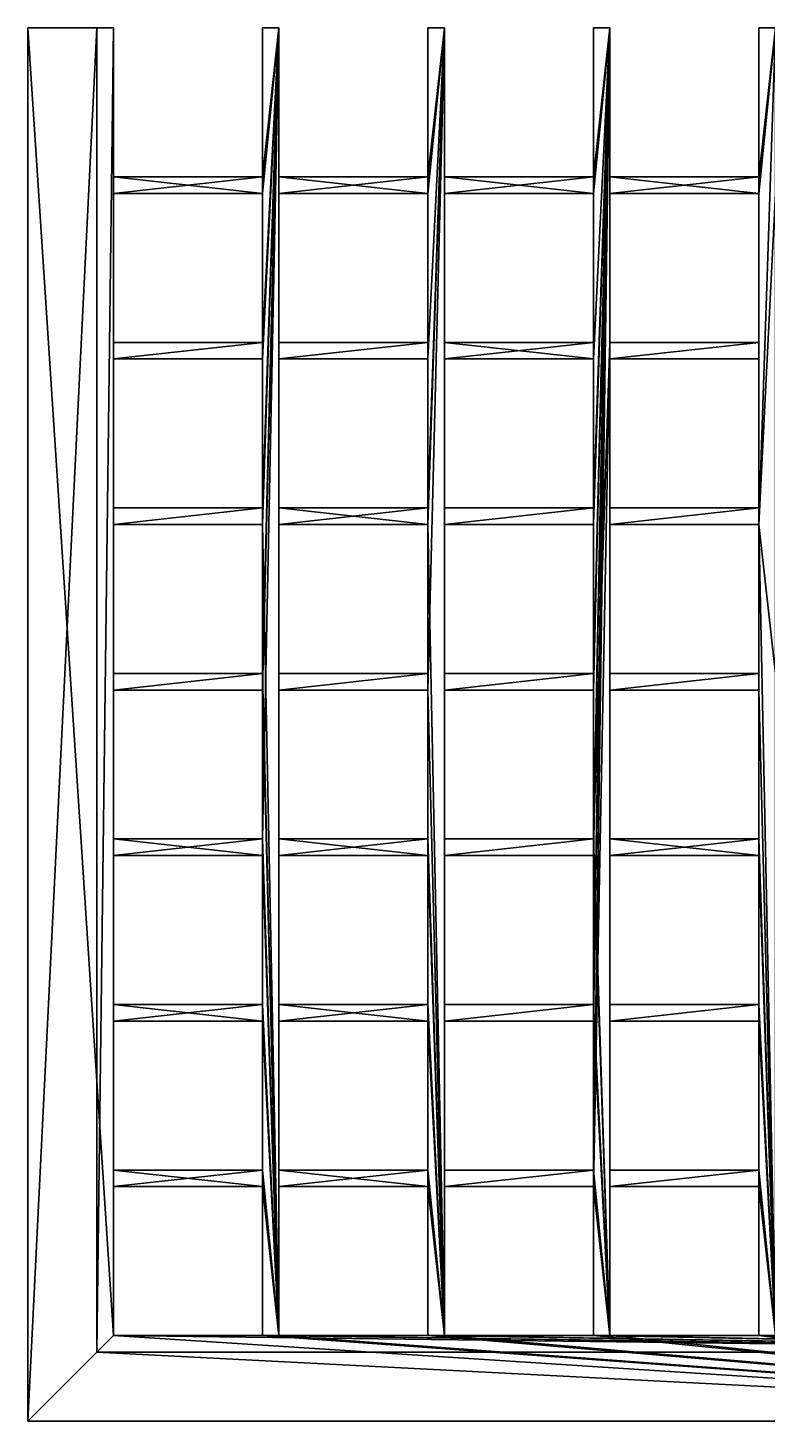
# Model space of a CAD drawing. Header units: metres. Extents: x -102 to 1, y -102 to -1.
# Drawn here: x -101.6 to -48, y -101.6 to -0.6 of the extents above; entities that cross this region are included whole.
import ezdxf

# ---------------------------------------------------------------- set-up
doc = ezdxf.new("R2010")
doc.units = ezdxf.units.M

msp = doc.modelspace()

# ---------------------------------------------------------------- linework, layer by layer
at = {"layer": 'STL2DXF'}
for points in [[(-95.4, -95.4, 10), (-95.4, -0.6, 10), (-101.6, -0.6, 10)], [(-101.6, -101.6, 10), (-95.4, -95.4, 10), (-101.6, -0.6, 10)], [(-96.6, -0.6, -5), (-101.6, -101.6, -5), (-101.6, -0.6, -5)], [(-101.6, -101.6, -5), (-96.6, -0.6, -5), (-96.6, -96.6, -5)], [(-96.6, -0.6, 5), (-101.6, -0.6, -5), (-96.6, -0.6, -5)], [(-101.6, -0.6, -5), (-96.6, -0.6, 5), (-101.6, -0.6, 10)], [(-101.6, -0.6, 10), (-96.6, -0.6, 5), (-95.4, -0.6, 10)], [(-101.6, -0.6, 10), (-101.6, -101.6, -5), (-101.6, -101.6, 10)], [(-101.6, -101.6, -5), (-101.6, -0.6, 10), (-101.6, -0.6, -5)], [(-96.6, -0.6, -5), (-96.6, -96.6, 5), (-96.6, -96.6, -5)], [(-96.6, -96.6, 5), (-96.6, -0.6, -5), (-96.6, -0.6, 5)], [(-95.4, -0.6, 5), (-96.6, -96.6, 5), (-96.6, -0.6, 5)], [(-96.6, -96.6, 5), (-95.4, -0.6, 5), (-95.4, -95.4, 5)], [(-95.4, -0.6, 10), (-96.6, -0.6, 5), (-95.4, -0.6, 5)], [(-95.4, -23.4, 10), (-95.4, -11.4, 10), (-95.4, -0.6, 10)], [(-95.4, -0.6, 10), (-95.4, -95.4, 10), (-95.4, -84.6, 10)], [(-95.4, -0.6, 10), (-95.4, -84.6, 10), (-95.4, -23.4, 10)], [(-95.4, -0.6, 5), (-95.4, -23.4, 5), (-95.4, -95.4, 5)], [(-95.4, -23.4, 5), (-95.4, -0.6, 5), (-95.4, -11.4, 5)], [(-95.4, -0.6, 5), (-95.4, -11.4, 10), (-95.4, -11.4, 5)], [(-95.4, -11.4, 10), (-95.4, -0.6, 5), (-95.4, -0.6, 10)], [(-84.6, -11.4, 10), (-84.6, -23.4, 10), (-84.6, -0.6, 10)], [(-84.6, -0.6, 10), (-84.6, -23.4, 10), (-83.4, -0.6, 10)], [(-83.4, -0.6, 10), (-84.6, -23.4, 10), (-84.6, -36.6, 10)], [(-83.4, -0.6, 10), (-84.6, -36.6, 10), (-83.4, -95.4, 10)], [(-83.4, -0.6, 5), (-84.6, -11.4, 5), (-84.6, -0.6, 5)], [(-84.6, -11.4, 5), (-83.4, -0.6, 5), (-84.6, -12.6, 5)], [(-84.6, -12.6, 5), (-83.4, -0.6, 5), (-84.6, -23.4, 5)], [(-84.6, -23.4, 5), (-83.4, -0.6, 5), (-84.6, -24.6, 5)], [(-84.6, -24.6, 5), (-83.4, -0.6, 5), (-84.6, -35.4, 5)], [(-84.6, -35.4, 5), (-83.4, -0.6, 5), (-84.6, -36.6, 5)], [(-84.6, -36.6, 5), (-83.4, -0.6, 5), (-84.6, -47.4, 5)], [(-84.6, -47.4, 5), (-83.4, -0.6, 5), (-84.6, -48.6, 5)], [(-84.6, -48.6, 5), (-83.4, -0.6, 5), (-84.6, -59.4, 5)], [(-84.6, -59.4, 5), (-83.4, -0.6, 5), (-83.4, -95.4, 5)], [(-83.4, -0.6, 10), (-84.6, -0.6, 5), (-83.4, -0.6, 5)], [(-84.6, -0.6, 5), (-83.4, -0.6, 10), (-84.6, -0.6, 10)], [(-84.6, -0.6, 10), (-84.6, -11.4, 5), (-84.6, -11.4, 10)], [(-84.6, -11.4, 5), (-84.6, -0.6, 10), (-84.6, -0.6, 5)], [(-83.4, -0.6, 10), (-83.4, -95.4, 10), (-83.4, -12.6, 10)], [(-83.4, -0.6, 10), (-83.4, -12.6, 10), (-83.4, -11.4, 10)], [(-83.4, -95.4, 5), (-83.4, -0.6, 5), (-83.4, -12.6, 5)], [(-83.4, -12.6, 5), (-83.4, -0.6, 5), (-83.4, -11.4, 5)], [(-83.4, -0.6, 5), (-83.4, -11.4, 10), (-83.4, -11.4, 5)], [(-83.4, -11.4, 10), (-83.4, -0.6, 5), (-83.4, -0.6, 10)], [(-72.6, -11.4, 10), (-72.6, -35.4, 10), (-72.6, -0.6, 10)], [(-72.6, -0.6, 10), (-72.6, -35.4, 10), (-71.4, -0.6, 10)], [(-71.4, -0.6, 10), (-72.6, -35.4, 10), (-72.6, -36.6, 10)], [(-71.4, -0.6, 10), (-72.6, -36.6, 10), (-71.4, -95.4, 10)], [(-71.4, -0.6, 5), (-72.6, -11.4, 5), (-72.6, -0.6, 5)], [(-72.6, -11.4, 5), (-71.4, -0.6, 5), (-72.6, -12.6, 5)], [(-72.6, -12.6, 5), (-71.4, -0.6, 5), (-72.6, -24.6, 5)], [(-72.6, -24.6, 5), (-71.4, -0.6, 5), (-72.6, -35.4, 5)], [(-72.6, -35.4, 5), (-71.4, -0.6, 5), (-72.6, -36.6, 5)], [(-72.6, -36.6, 5), (-71.4, -0.6, 5), (-72.6, -48.6, 5)], [(-72.6, -48.6, 5), (-71.4, -0.6, 5), (-71.4, -95.4, 5)], [(-71.4, -0.6, 10), (-72.6, -0.6, 5), (-71.4, -0.6, 5)], [(-72.6, -0.6, 5), (-71.4, -0.6, 10), (-72.6, -0.6, 10)], [(-72.6, -0.6, 10), (-72.6, -11.4, 5), (-72.6, -11.4, 10)], [(-72.6, -11.4, 5), (-72.6, -0.6, 10), (-72.6, -0.6, 5)], [(-71.4, -0.6, 10), (-71.4, -95.4, 10), (-71.4, -24.6, 10)], [(-71.4, -0.6, 10), (-71.4, -24.6, 10), (-71.4, -23.4, 10)], [(-71.4, -0.6, 10), (-71.4, -23.4, 10), (-71.4, -12.6, 10)], [(-71.4, -0.6, 10), (-71.4, -12.6, 10), (-71.4, -11.4, 10)], [(-71.4, -95.4, 5), (-71.4, -0.6, 5), (-71.4, -24.6, 5)], [(-71.4, -24.6, 5), (-71.4, -0.6, 5), (-71.4, -11.4, 5)], [(-71.4, -0.6, 5), (-71.4, -11.4, 10), (-71.4, -11.4, 5)], [(-71.4, -11.4, 10), (-71.4, -0.6, 5), (-71.4, -0.6, 10)], [(-60.6, -11.4, 10), (-60.6, -59.4, 10), (-60.6, -0.6, 10)], [(-60.6, -0.6, 10), (-60.6, -59.4, 10), (-59.4, -0.6, 10)], [(-59.4, -0.6, 10), (-60.6, -59.4, 10), (-59.4, -23.4, 10)], [(-59.4, -0.6, 5), (-60.6, -11.4, 5), (-60.6, -0.6, 5)], [(-60.6, -11.4, 5), (-59.4, -0.6, 5), (-60.6, -12.6, 5)], [(-60.6, -12.6, 5), (-59.4, -0.6, 5), (-60.6, -24.6, 5)], [(-60.6, -24.6, 5), (-59.4, -0.6, 5), (-60.6, -35.4, 5)], [(-60.6, -35.4, 5), (-59.4, -0.6, 5), (-60.6, -36.6, 5)], [(-60.6, -36.6, 5), (-59.4, -0.6, 5), (-60.6, -47.4, 5)], [(-60.6, -47.4, 5), (-59.4, -0.6, 5), (-60.6, -48.6, 5)], [(-60.6, -48.6, 5), (-59.4, -0.6, 5), (-60.6, -59.4, 5)], [(-60.6, -59.4, 5), (-59.4, -0.6, 5), (-60.6, -60.6, 5)], [(-60.6, -60.6, 5), (-59.4, -0.6, 5), (-60.6, -71.4, 5)], [(-60.6, -71.4, 5), (-59.4, -0.6, 5), (-60.6, -72.6, 5)], [(-60.6, -72.6, 5), (-59.4, -0.6, 5), (-60.6, -83.4, 5)], [(-60.6, -83.4, 5), (-59.4, -0.6, 5), (-60.6, -84.6, 5)], [(-60.6, -84.6, 5), (-59.4, -0.6, 5), (-59.4, -23.4, 5)], [(-59.4, -0.6, 10), (-60.6, -0.6, 5), (-59.4, -0.6, 5)], [(-60.6, -0.6, 5), (-59.4, -0.6, 10), (-60.6, -0.6, 10)], [(-60.6, -0.6, 10), (-60.6, -11.4, 5), (-60.6, -11.4, 10)], [(-60.6, -11.4, 5), (-60.6, -0.6, 10), (-60.6, -0.6, 5)], [(-59.4, -0.6, 10), (-59.4, -23.4, 10), (-59.4, -12.6, 10)], [(-59.4, -0.6, 10), (-59.4, -12.6, 10), (-59.4, -11.4, 10)], [(-59.4, -23.4, 5), (-59.4, -0.6, 5), (-59.4, -12.6, 5)], [(-59.4, -12.6, 5), (-59.4, -0.6, 5), (-59.4, -11.4, 5)], [(-59.4, -0.6, 5), (-59.4, -11.4, 10), (-59.4, -11.4, 5)], [(-59.4, -11.4, 10), (-59.4, -0.6, 5), (-59.4, -0.6, 10)], [(-48.6, -11.4, 10), (-48.6, -12.6, 10), (-48.6, -0.6, 10)], [(-48.6, -0.6, 10), (-48.6, -12.6, 10), (-47.4, -0.6, 10)], [(-47.4, -0.6, 10), (-48.6, -12.6, 10), (-48.6, -36.6, 10)], [(-47.4, -0.6, 10), (-48.6, -36.6, 10), (-47.4, -12.6, 10)], [(-47.4, -0.6, 5), (-48.6, -11.4, 5), (-48.6, -0.6, 5)], [(-48.6, -11.4, 5), (-47.4, -0.6, 5), (-48.6, -12.6, 5)], [(-48.6, -12.6, 5), (-47.4, -0.6, 5), (-48.6, -36.6, 5)], [(-48.6, -36.6, 5), (-47.4, -0.6, 5), (-47.4, -12.6, 5)], [(-47.4, -0.6, 10), (-48.6, -0.6, 5), (-47.4, -0.6, 5)], [(-48.6, -0.6, 5), (-47.4, -0.6, 10), (-48.6, -0.6, 10)], [(-48.6, -0.6, 10), (-48.6, -11.4, 5), (-48.6, -11.4, 10)], [(-48.6, -11.4, 5), (-48.6, -0.6, 10), (-48.6, -0.6, 5)], [(-95.4, -11.4, 10), (-95.4, -23.4, 10), (-95.4, -12.6, 10)], [(-95.4, -11.4, 10), (-95.4, -12.6, 10), (-84.6, -12.6, 10)], [(-95.4, -11.4, 10), (-84.6, -12.6, 10), (-84.6, -11.4, 10)], [(-95.4, -23.4, 5), (-95.4, -11.4, 5), (-95.4, -12.6, 5)], [(-95.4, -12.6, 5), (-95.4, -11.4, 5), (-84.6, -11.4, 5)], [(-95.4, -12.6, 5), (-84.6, -11.4, 5), (-84.6, -12.6, 5)], [(-95.4, -11.4, 10), (-84.6, -11.4, 5), (-95.4, -11.4, 5)], [(-84.6, -11.4, 5), (-95.4, -11.4, 10), (-84.6, -11.4, 10)], [(-84.6, -11.4, 10), (-84.6, -12.6, 10), (-84.6, -23.4, 10)], [(-72.6, -12.6, 10), (-83.4, -11.4, 10), (-83.4, -12.6, 10)], [(-83.4, -11.4, 10), (-72.6, -12.6, 10), (-72.6, -11.4, 10)], [(-72.6, -11.4, 5), (-83.4, -12.6, 5), (-83.4, -11.4, 5)], [(-83.4, -12.6, 5), (-72.6, -11.4, 5), (-72.6, -12.6, 5)], [(-83.4, -11.4, 10), (-72.6, -11.4, 5), (-83.4, -11.4, 5)], [(-72.6, -11.4, 5), (-83.4, -11.4, 10), (-72.6, -11.4, 10)], [(-72.6, -12.6, 10), (-72.6, -35.4, 10), (-72.6, -11.4, 10)], [(-60.6, -12.6, 10), (-71.4, -11.4, 10), (-71.4, -12.6, 10)], [(-71.4, -11.4, 10), (-60.6, -12.6, 10), (-60.6, -11.4, 10)], [(-71.4, -24.6, 5), (-71.4, -11.4, 5), (-71.4, -12.6, 5)], [(-60.6, -11.4, 5), (-71.4, -12.6, 5), (-71.4, -11.4, 5)], [(-71.4, -12.6, 5), (-60.6, -11.4, 5), (-60.6, -12.6, 5)], [(-71.4, -11.4, 10), (-60.6, -11.4, 5), (-71.4, -11.4, 5)], [(-60.6, -11.4, 5), (-71.4, -11.4, 10), (-60.6, -11.4, 10)], [(-60.6, -12.6, 10), (-60.6, -59.4, 10), (-60.6, -11.4, 10)], [(-48.6, -12.6, 10), (-59.4, -11.4, 10), (-59.4, -12.6, 10)], [(-59.4, -11.4, 10), (-48.6, -12.6, 10), (-48.6, -11.4, 10)], [(-59.4, -12.6, 5), (-59.4, -11.4, 5), (-48.6, -11.4, 5)], [(-59.4, -12.6, 5), (-48.6, -11.4, 5), (-48.6, -12.6, 5)], [(-59.4, -11.4, 10), (-48.6, -11.4, 5), (-59.4, -11.4, 5)], [(-48.6, -11.4, 5), (-59.4, -11.4, 10), (-48.6, -11.4, 10)], [(-84.6, -12.6, 10), (-95.4, -12.6, 5), (-84.6, -12.6, 5)], [(-95.4, -12.6, 5), (-84.6, -12.6, 10), (-95.4, -12.6, 10)], [(-95.4, -12.6, 5), (-95.4, -23.4, 10), (-95.4, -23.4, 5)], [(-95.4, -23.4, 10), (-95.4, -12.6, 5), (-95.4, -12.6, 10)], [(-84.6, -12.6, 10), (-84.6, -23.4, 5), (-84.6, -23.4, 10)], [(-84.6, -23.4, 5), (-84.6, -12.6, 10), (-84.6, -12.6, 5)], [(-83.4, -84.6, 10), (-83.4, -12.6, 10), (-83.4, -95.4, 10)], [(-83.4, -12.6, 10), (-83.4, -84.6, 10), (-83.4, -23.4, 10)], [(-83.4, -95.4, 5), (-83.4, -12.6, 5), (-83.4, -84.6, 5)], [(-83.4, -84.6, 5), (-83.4, -12.6, 5), (-83.4, -23.4, 5)], [(-72.6, -12.6, 10), (-83.4, -12.6, 5), (-72.6, -12.6, 5)], [(-83.4, -12.6, 5), (-72.6, -12.6, 10), (-83.4, -12.6, 10)], [(-83.4, -12.6, 5), (-83.4, -23.4, 10), (-83.4, -23.4, 5)], [(-83.4, -23.4, 10), (-83.4, -12.6, 5), (-83.4, -12.6, 10)], [(-72.6, -23.4, 10), (-72.6, -24.6, 10), (-72.6, -12.6, 10)], [(-72.6, -12.6, 10), (-72.6, -24.6, 10), (-72.6, -35.4, 10)], [(-72.6, -24.6, 5), (-72.6, -23.4, 5), (-72.6, -12.6, 5)], [(-72.6, -12.6, 10), (-72.6, -23.4, 5), (-72.6, -23.4, 10)], [(-72.6, -23.4, 5), (-72.6, -12.6, 10), (-72.6, -12.6, 5)], [(-71.4, -24.6, 5), (-71.4, -12.6, 5), (-71.4, -23.4, 5)], [(-60.6, -12.6, 10), (-71.4, -12.6, 5), (-60.6, -12.6, 5)], [(-71.4, -12.6, 5), (-60.6, -12.6, 10), (-71.4, -12.6, 10)], [(-71.4, -12.6, 5), (-71.4, -23.4, 10), (-71.4, -23.4, 5)], [(-71.4, -23.4, 10), (-71.4, -12.6, 5), (-71.4, -12.6, 10)], [(-60.6, -23.4, 10), (-60.6, -24.6, 10), (-60.6, -12.6, 10)], [(-60.6, -24.6, 10), (-60.6, -59.4, 10), (-60.6, -12.6, 10)], [(-60.6, -24.6, 5), (-60.6, -23.4, 5), (-60.6, -12.6, 5)], [(-60.6, -12.6, 10), (-60.6, -23.4, 5), (-60.6, -23.4, 10)], [(-60.6, -23.4, 5), (-60.6, -12.6, 10), (-60.6, -12.6, 5)], [(-48.6, -12.6, 10), (-59.4, -12.6, 5), (-48.6, -12.6, 5)], [(-59.4, -12.6, 5), (-48.6, -12.6, 10), (-59.4, -12.6, 10)], [(-59.4, -12.6, 5), (-59.4, -23.4, 10), (-59.4, -23.4, 5)], [(-59.4, -23.4, 10), (-59.4, -12.6, 5), (-59.4, -12.6, 10)], [(-48.6, -23.4, 10), (-48.6, -36.6, 10), (-48.6, -12.6, 10)], [(-47.4, -12.6, 10), (-48.6, -36.6, 10), (-47.4, -47.4, 10)], [(-48.6, -24.6, 5), (-48.6, -23.4, 5), (-48.6, -12.6, 5)], [(-48.6, -24.6, 5), (-48.6, -12.6, 5), (-48.6, -35.4, 5)], [(-48.6, -36.6, 5), (-48.6, -35.4, 5), (-48.6, -12.6, 5)], [(-48.6, -36.6, 5), (-47.4, -12.6, 5), (-47.4, -47.4, 5)], [(-48.6, -12.6, 10), (-48.6, -23.4, 5), (-48.6, -23.4, 10)], [(-48.6, -23.4, 5), (-48.6, -12.6, 10), (-48.6, -12.6, 5)], [(-95.4, -23.4, 10), (-95.4, -84.6, 10), (-95.4, -24.6, 10)], [(-95.4, -23.4, 10), (-95.4, -24.6, 10), (-84.6, -23.4, 10)], [(-84.6, -23.4, 10), (-95.4, -24.6, 10), (-84.6, -24.6, 10)], [(-95.4, -23.4, 5), (-95.4, -84.6, 5), (-95.4, -95.4, 5)], [(-95.4, -84.6, 5), (-95.4, -23.4, 5), (-95.4, -24.6, 5)], [(-84.6, -23.4, 5), (-95.4, -24.6, 5), (-95.4, -23.4, 5)], [(-95.4, -24.6, 5), (-84.6, -23.4, 5), (-84.6, -24.6, 5)], [(-95.4, -23.4, 10), (-84.6, -23.4, 5), (-95.4, -23.4, 5)], [(-84.6, -23.4, 5), (-95.4, -23.4, 10), (-84.6, -23.4, 10)], [(-84.6, -24.6, 10), (-84.6, -36.6, 10), (-84.6, -23.4, 10)], [(-83.4, -23.4, 10), (-83.4, -84.6, 10), (-83.4, -24.6, 10)], [(-83.4, -23.4, 10), (-83.4, -24.6, 10), (-72.6, -23.4, 10)], [(-72.6, -23.4, 10), (-83.4, -24.6, 10), (-72.6, -24.6, 10)], [(-83.4, -84.6, 5), (-83.4, -23.4, 5), (-83.4, -24.6, 5)], [(-72.6, -23.4, 5), (-83.4, -24.6, 5), (-83.4, -23.4, 5)], [(-83.4, -24.6, 5), (-72.6, -23.4, 5), (-72.6, -24.6, 5)], [(-83.4, -23.4, 10), (-72.6, -23.4, 5), (-83.4, -23.4, 5)], [(-72.6, -23.4, 5), (-83.4, -23.4, 10), (-72.6, -23.4, 10)], [(-60.6, -24.6, 10), (-71.4, -23.4, 10), (-71.4, -24.6, 10)], [(-71.4, -23.4, 10), (-60.6, -24.6, 10), (-60.6, -23.4, 10)], [(-60.6, -23.4, 5), (-71.4, -24.6, 5), (-71.4, -23.4, 5)], [(-71.4, -24.6, 5), (-60.6, -23.4, 5), (-60.6, -24.6, 5)], [(-71.4, -23.4, 10), (-60.6, -23.4, 5), (-71.4, -23.4, 5)], [(-60.6, -23.4, 5), (-71.4, -23.4, 10), (-60.6, -23.4, 10)], [(-60.6, -59.4, 10), (-59.4, -95.4, 10), (-59.4, -23.4, 10)], [(-59.4, -95.4, 5), (-60.6, -84.6, 5), (-59.4, -23.4, 5)], [(-59.4, -23.4, 10), (-59.4, -24.6, 10), (-48.6, -23.4, 10)], [(-59.4, -24.6, 10), (-59.4, -23.4, 10), (-59.4, -95.4, 10)], [(-48.6, -23.4, 10), (-59.4, -24.6, 10), (-48.6, -24.6, 10)], [(-59.4, -23.4, 5), (-59.4, -24.6, 5), (-59.4, -95.4, 5)], [(-59.4, -24.6, 5), (-59.4, -23.4, 5), (-48.6, -23.4, 5)], [(-59.4, -24.6, 5), (-48.6, -23.4, 5), (-48.6, -24.6, 5)], [(-59.4, -23.4, 10), (-48.6, -23.4, 5), (-59.4, -23.4, 5)], [(-48.6, -23.4, 5), (-59.4, -23.4, 10), (-48.6, -23.4, 10)], [(-48.6, -24.6, 10), (-48.6, -36.6, 10), (-48.6, -23.4, 10)], [(-95.4, -24.6, 10), (-95.4, -84.6, 10), (-95.4, -83.4, 10)], [(-95.4, -24.6, 10), (-95.4, -83.4, 10), (-95.4, -72.6, 10)], [(-95.4, -24.6, 10), (-95.4, -72.6, 10), (-95.4, -71.4, 10)], [(-95.4, -24.6, 10), (-95.4, -71.4, 10), (-95.4, -60.6, 10)], [(-95.4, -24.6, 10), (-95.4, -60.6, 10), (-95.4, -59.4, 10)], [(-95.4, -24.6, 10), (-95.4, -59.4, 10), (-95.4, -47.4, 10)], [(-95.4, -24.6, 10), (-95.4, -47.4, 10), (-95.4, -35.4, 10)], [(-95.4, -84.6, 5), (-95.4, -24.6, 5), (-95.4, -35.4, 5)], [(-84.6, -24.6, 10), (-95.4, -24.6, 5), (-84.6, -24.6, 5)], [(-95.4, -24.6, 5), (-84.6, -24.6, 10), (-95.4, -24.6, 10)], [(-95.4, -24.6, 5), (-95.4, -35.4, 10), (-95.4, -35.4, 5)], [(-95.4, -35.4, 10), (-95.4, -24.6, 5), (-95.4, -24.6, 10)], [(-84.6, -35.4, 10), (-84.6, -36.6, 10), (-84.6, -24.6, 10)], [(-84.6, -24.6, 10), (-84.6, -35.4, 5), (-84.6, -35.4, 10)], [(-84.6, -35.4, 5), (-84.6, -24.6, 10), (-84.6, -24.6, 5)], [(-83.4, -24.6, 10), (-83.4, -84.6, 10), (-83.4, -83.4, 10)], [(-83.4, -24.6, 10), (-83.4, -83.4, 10), (-83.4, -72.6, 10)], [(-83.4, -24.6, 10), (-83.4, -72.6, 10), (-83.4, -71.4, 10)], [(-83.4, -24.6, 10), (-83.4, -71.4, 10), (-83.4, -60.6, 10)], [(-83.4, -24.6, 10), (-83.4, -60.6, 10), (-83.4, -59.4, 10)], [(-83.4, -24.6, 10), (-83.4, -59.4, 10), (-83.4, -47.4, 10)], [(-83.4, -24.6, 10), (-83.4, -47.4, 10), (-83.4, -36.6, 10)], [(-83.4, -24.6, 10), (-83.4, -36.6, 10), (-83.4, -35.4, 10)], [(-83.4, -84.6, 5), (-83.4, -24.6, 5), (-83.4, -35.4, 5)], [(-72.6, -24.6, 10), (-83.4, -24.6, 5), (-72.6, -24.6, 5)], [(-83.4, -24.6, 5), (-72.6, -24.6, 10), (-83.4, -24.6, 10)], [(-83.4, -24.6, 5), (-83.4, -35.4, 10), (-83.4, -35.4, 5)], [(-83.4, -35.4, 10), (-83.4, -24.6, 5), (-83.4, -24.6, 10)], [(-72.6, -24.6, 10), (-72.6, -35.4, 5), (-72.6, -35.4, 10)], [(-72.6, -35.4, 5), (-72.6, -24.6, 10), (-72.6, -24.6, 5)], [(-71.4, -95.4, 10), (-71.4, -83.4, 10), (-71.4, -24.6, 10)], [(-71.4, -83.4, 10), (-71.4, -35.4, 10), (-71.4, -24.6, 10)], [(-71.4, -95.4, 5), (-71.4, -24.6, 5), (-71.4, -83.4, 5)], [(-71.4, -83.4, 5), (-71.4, -24.6, 5), (-71.4, -35.4, 5)], [(-60.6, -24.6, 10), (-71.4, -24.6, 5), (-60.6, -24.6, 5)], [(-71.4, -24.6, 5), (-60.6, -24.6, 10), (-71.4, -24.6, 10)], [(-71.4, -24.6, 5), (-71.4, -35.4, 10), (-71.4, -35.4, 5)], [(-71.4, -35.4, 10), (-71.4, -24.6, 5), (-71.4, -24.6, 10)], [(-60.6, -35.4, 10), (-60.6, -59.4, 10), (-60.6, -24.6, 10)], [(-60.6, -24.6, 10), (-60.6, -35.4, 5), (-60.6, -35.4, 10)], [(-60.6, -35.4, 5), (-60.6, -24.6, 10), (-60.6, -24.6, 5)], [(-59.4, -24.6, 10), (-59.4, -95.4, 10), (-59.4, -47.4, 10)], [(-59.4, -24.6, 10), (-59.4, -47.4, 10), (-59.4, -35.4, 10)], [(-59.4, -47.4, 5), (-59.4, -95.4, 5), (-59.4, -24.6, 5)], [(-59.4, -47.4, 5), (-59.4, -24.6, 5), (-59.4, -35.4, 5)], [(-48.6, -24.6, 10), (-59.4, -24.6, 5), (-48.6, -24.6, 5)], [(-59.4, -24.6, 5), (-48.6, -24.6, 10), (-59.4, -24.6, 10)], [(-59.4, -24.6, 5), (-59.4, -35.4, 10), (-59.4, -35.4, 5)], [(-59.4, -35.4, 10), (-59.4, -24.6, 5), (-59.4, -24.6, 10)], [(-48.6, -35.4, 10), (-48.6, -36.6, 10), (-48.6, -24.6, 10)], [(-48.6, -24.6, 10), (-48.6, -35.4, 5), (-48.6, -35.4, 10)], [(-48.6, -35.4, 5), (-48.6, -24.6, 10), (-48.6, -24.6, 5)], [(-95.4, -36.6, 10), (-95.4, -35.4, 10), (-95.4, -47.4, 10)], [(-95.4, -35.4, 10), (-95.4, -36.6, 10), (-84.6, -35.4, 10)], [(-84.6, -35.4, 10), (-95.4, -36.6, 10), (-84.6, -36.6, 10)], [(-95.4, -84.6, 5), (-95.4, -35.4, 5), (-95.4, -47.4, 5)], [(-95.4, -35.4, 5), (-95.4, -36.6, 5), (-95.4, -47.4, 5)], [(-95.4, -36.6, 5), (-95.4, -35.4, 5), (-84.6, -35.4, 5)], [(-95.4, -36.6, 5), (-84.6, -35.4, 5), (-84.6, -36.6, 5)], [(-95.4, -35.4, 10), (-84.6, -35.4, 5), (-95.4, -35.4, 5)], [(-84.6, -35.4, 5), (-95.4, -35.4, 10), (-84.6, -35.4, 10)], [(-72.6, -36.6, 10), (-83.4, -35.4, 10), (-83.4, -36.6, 10)], [(-83.4, -35.4, 10), (-72.6, -36.6, 10), (-72.6, -35.4, 10)], [(-83.4, -84.6, 5), (-83.4, -35.4, 5), (-83.4, -36.6, 5)], [(-72.6, -35.4, 5), (-83.4, -36.6, 5), (-83.4, -35.4, 5)], [(-83.4, -36.6, 5), (-72.6, -35.4, 5), (-72.6, -36.6, 5)], [(-83.4, -35.4, 10), (-72.6, -35.4, 5), (-83.4, -35.4, 5)], [(-72.6, -35.4, 5), (-83.4, -35.4, 10), (-72.6, -35.4, 10)], [(-71.4, -35.4, 10), (-71.4, -83.4, 10), (-71.4, -71.4, 10)], [(-71.4, -35.4, 10), (-71.4, -71.4, 10), (-71.4, -59.4, 10)], [(-71.4, -35.4, 10), (-71.4, -59.4, 10), (-71.4, -47.4, 10)], [(-71.4, -35.4, 10), (-71.4, -47.4, 10), (-71.4, -36.6, 10)], [(-71.4, -35.4, 10), (-71.4, -36.6, 10), (-60.6, -35.4, 10)], [(-60.6, -35.4, 10), (-71.4, -36.6, 10), (-60.6, -36.6, 10)], [(-71.4, -83.4, 5), (-71.4, -35.4, 5), (-71.4, -47.4, 5)], [(-71.4, -35.4, 5), (-71.4, -36.6, 5), (-71.4, -47.4, 5)], [(-71.4, -36.6, 5), (-71.4, -35.4, 5), (-60.6, -35.4, 5)], [(-71.4, -36.6, 5), (-60.6, -35.4, 5), (-60.6, -36.6, 5)], [(-71.4, -35.4, 10), (-60.6, -35.4, 5), (-71.4, -35.4, 5)], [(-60.6, -35.4, 5), (-71.4, -35.4, 10), (-60.6, -35.4, 10)], [(-60.6, -36.6, 10), (-60.6, -59.4, 10), (-60.6, -35.4, 10)], [(-59.4, -36.6, 10), (-59.4, -35.4, 10), (-59.4, -47.4, 10)], [(-59.4, -35.4, 10), (-59.4, -36.6, 10), (-48.6, -35.4, 10)], [(-48.6, -35.4, 10), (-59.4, -36.6, 10), (-48.6, -36.6, 10)], [(-59.4, -35.4, 5), (-59.4, -36.6, 5), (-59.4, -47.4, 5)], [(-59.4, -36.6, 5), (-59.4, -35.4, 5), (-48.6, -35.4, 5)], [(-59.4, -36.6, 5), (-48.6, -35.4, 5), (-48.6, -36.6, 5)], [(-59.4, -35.4, 10), (-48.6, -35.4, 5), (-59.4, -35.4, 5)], [(-48.6, -35.4, 5), (-59.4, -35.4, 10), (-48.6, -35.4, 10)], [(-84.6, -36.6, 10), (-95.4, -36.6, 5), (-84.6, -36.6, 5)], [(-95.4, -36.6, 5), (-84.6, -36.6, 10), (-95.4, -36.6, 10)], [(-95.4, -36.6, 5), (-95.4, -47.4, 10), (-95.4, -47.4, 5)], [(-95.4, -47.4, 10), (-95.4, -36.6, 5), (-95.4, -36.6, 10)], [(-84.6, -47.4, 10), (-83.4, -95.4, 10), (-84.6, -36.6, 10)], [(-84.6, -36.6, 10), (-84.6, -47.4, 5), (-84.6, -47.4, 10)], [(-84.6, -47.4, 5), (-84.6, -36.6, 10), (-84.6, -36.6, 5)], [(-83.4, -84.6, 5), (-83.4, -36.6, 5), (-83.4, -47.4, 5)], [(-72.6, -36.6, 10), (-83.4, -36.6, 5), (-72.6, -36.6, 5)], [(-83.4, -36.6, 5), (-72.6, -36.6, 10), (-83.4, -36.6, 10)], [(-83.4, -36.6, 5), (-83.4, -47.4, 10), (-83.4, -47.4, 5)], [(-83.4, -47.4, 10), (-83.4, -36.6, 5), (-83.4, -36.6, 10)], [(-72.6, -47.4, 10), (-72.6, -48.6, 10), (-72.6, -36.6, 10)], [(-72.6, -48.6, 10), (-71.4, -95.4, 10), (-72.6, -36.6, 10)], [(-72.6, -48.6, 5), (-72.6, -47.4, 5), (-72.6, -36.6, 5)], [(-72.6, -36.6, 10), (-72.6, -47.4, 5), (-72.6, -47.4, 10)], [(-72.6, -47.4, 5), (-72.6, -36.6, 10), (-72.6, -36.6, 5)], [(-60.6, -36.6, 10), (-71.4, -36.6, 5), (-60.6, -36.6, 5)], [(-71.4, -36.6, 5), (-60.6, -36.6, 10), (-71.4, -36.6, 10)], [(-71.4, -36.6, 5), (-71.4, -47.4, 10), (-71.4, -47.4, 5)], [(-71.4, -47.4, 10), (-71.4, -36.6, 5), (-71.4, -36.6, 10)], [(-60.6, -47.4, 10), (-60.6, -59.4, 10), (-60.6, -36.6, 10)], [(-60.6, -36.6, 10), (-60.6, -47.4, 5), (-60.6, -47.4, 10)], [(-60.6, -47.4, 5), (-60.6, -36.6, 10), (-60.6, -36.6, 5)], [(-48.6, -36.6, 10), (-59.4, -36.6, 5), (-48.6, -36.6, 5)], [(-59.4, -36.6, 5), (-48.6, -36.6, 10), (-59.4, -36.6, 10)], [(-59.4, -36.6, 5), (-59.4, -47.4, 10), (-59.4, -47.4, 5)], [(-59.4, -47.4, 10), (-59.4, -36.6, 5), (-59.4, -36.6, 10)], [(-48.6, -48.6, 10), (-47.4, -95.4, 10), (-48.6, -36.6, 10)], [(-48.6, -36.6, 10), (-47.4, -95.4, 10), (-47.4, -47.4, 10)], [(-48.6, -47.4, 10), (-48.6, -48.6, 10), (-48.6, -36.6, 10)], [(-48.6, -48.6, 5), (-48.6, -47.4, 5), (-48.6, -36.6, 5)], [(-47.4, -95.4, 5), (-48.6, -48.6, 5), (-48.6, -36.6, 5)], [(-47.4, -95.4, 5), (-48.6, -36.6, 5), (-47.4, -47.4, 5)], [(-48.6, -36.6, 10), (-48.6, -47.4, 5), (-48.6, -47.4, 10)], [(-48.6, -47.4, 5), (-48.6, -36.6, 10), (-48.6, -36.6, 5)], [(-95.4, -48.6, 10), (-95.4, -47.4, 10), (-95.4, -59.4, 10)], [(-95.4, -47.4, 10), (-95.4, -48.6, 10), (-84.6, -47.4, 10)], [(-84.6, -47.4, 10), (-95.4, -48.6, 10), (-84.6, -48.6, 10)], [(-95.4, -47.4, 5), (-95.4, -48.6, 5), (-95.4, -59.4, 5)], [(-95.4, -48.6, 5), (-95.4, -47.4, 5), (-84.6, -47.4, 5)], [(-95.4, -48.6, 5), (-84.6, -47.4, 5), (-84.6, -48.6, 5)], [(-95.4, -84.6, 5), (-95.4, -47.4, 5), (-95.4, -59.4, 5)], [(-95.4, -47.4, 10), (-84.6, -47.4, 5), (-95.4, -47.4, 5)], [(-84.6, -47.4, 5), (-95.4, -47.4, 10), (-84.6, -47.4, 10)], [(-84.6, -48.6, 10), (-83.4, -95.4, 10), (-84.6, -47.4, 10)], [(-83.4, -48.6, 10), (-83.4, -47.4, 10), (-83.4, -59.4, 10)], [(-83.4, -47.4, 10), (-83.4, -48.6, 10), (-72.6, -47.4, 10)], [(-72.6, -47.4, 10), (-83.4, -48.6, 10), (-72.6, -48.6, 10)], [(-83.4, -47.4, 5), (-83.4, -48.6, 5), (-83.4, -59.4, 5)], [(-83.4, -48.6, 5), (-83.4, -47.4, 5), (-72.6, -47.4, 5)], [(-83.4, -48.6, 5), (-72.6, -47.4, 5), (-72.6, -48.6, 5)], [(-83.4, -84.6, 5), (-83.4, -47.4, 5), (-83.4, -59.4, 5)], [(-83.4, -47.4, 10), (-72.6, -47.4, 5), (-83.4, -47.4, 5)], [(-72.6, -47.4, 5), (-83.4, -47.4, 10), (-72.6, -47.4, 10)], [(-71.4, -48.6, 10), (-71.4, -47.4, 10), (-71.4, -59.4, 10)], [(-71.4, -47.4, 10), (-71.4, -48.6, 10), (-60.6, -47.4, 10)], [(-60.6, -47.4, 10), (-71.4, -48.6, 10), (-60.6, -48.6, 10)], [(-71.4, -83.4, 5), (-71.4, -47.4, 5), (-71.4, -59.4, 5)], [(-71.4, -47.4, 5), (-71.4, -48.6, 5), (-71.4, -59.4, 5)], [(-71.4, -48.6, 5), (-71.4, -47.4, 5), (-60.6, -47.4, 5)], [(-71.4, -48.6, 5), (-60.6, -47.4, 5), (-60.6, -48.6, 5)], [(-71.4, -47.4, 10), (-60.6, -47.4, 5), (-71.4, -47.4, 5)], [(-60.6, -47.4, 5), (-71.4, -47.4, 10), (-60.6, -47.4, 10)], [(-60.6, -47.4, 10), (-60.6, -48.6, 10), (-60.6, -59.4, 10)], [(-59.4, -47.4, 10), (-59.4, -48.6, 10), (-48.6, -47.4, 10)], [(-59.4, -48.6, 10), (-59.4, -47.4, 10), (-59.4, -83.4, 10)], [(-48.6, -47.4, 10), (-59.4, -48.6, 10), (-48.6, -48.6, 10)], [(-59.4, -95.4, 10), (-59.4, -83.4, 10), (-59.4, -47.4, 10)], [(-48.6, -47.4, 5), (-59.4, -48.6, 5), (-59.4, -47.4, 5)], [(-59.4, -48.6, 5), (-48.6, -47.4, 5), (-48.6, -48.6, 5)], [(-59.4, -83.4, 5), (-59.4, -95.4, 5), (-59.4, -47.4, 5)], [(-59.4, -83.4, 5), (-59.4, -47.4, 5), (-59.4, -48.6, 5)], [(-59.4, -47.4, 10), (-48.6, -47.4, 5), (-59.4, -47.4, 5)], [(-48.6, -47.4, 5), (-59.4, -47.4, 10), (-48.6, -47.4, 10)], [(-84.6, -48.6, 10), (-95.4, -48.6, 5), (-84.6, -48.6, 5)], [(-95.4, -48.6, 5), (-84.6, -48.6, 10), (-95.4, -48.6, 10)], [(-95.4, -48.6, 5), (-95.4, -59.4, 10), (-95.4, -59.4, 5)], [(-95.4, -59.4, 10), (-95.4, -48.6, 5), (-95.4, -48.6, 10)], [(-84.6, -59.4, 10), (-83.4, -95.4, 10), (-84.6, -48.6, 10)], [(-84.6, -48.6, 10), (-84.6, -59.4, 5), (-84.6, -59.4, 10)], [(-84.6, -59.4, 5), (-84.6, -48.6, 10), (-84.6, -48.6, 5)], [(-72.6, -48.6, 10), (-83.4, -48.6, 5), (-72.6, -48.6, 5)], [(-83.4, -48.6, 5), (-72.6, -48.6, 10), (-83.4, -48.6, 10)], [(-83.4, -48.6, 5), (-83.4, -59.4, 10), (-83.4, -59.4, 5)], [(-83.4, -59.4, 10), (-83.4, -48.6, 5), (-83.4, -48.6, 10)], [(-72.6, -59.4, 10), (-71.4, -95.4, 10), (-72.6, -48.6, 10)], [(-71.4, -95.4, 5), (-72.6, -84.6, 5), (-72.6, -48.6, 5)], [(-72.6, -60.6, 5), (-72.6, -59.4, 5), (-72.6, -48.6, 5)], [(-72.6, -60.6, 5), (-72.6, -48.6, 5), (-72.6, -71.4, 5)], [(-72.6, -71.4, 5), (-72.6, -48.6, 5), (-72.6, -72.6, 5)], [(-72.6, -72.6, 5), (-72.6, -48.6, 5), (-72.6, -83.4, 5)], [(-72.6, -83.4, 5), (-72.6, -48.6, 5), (-72.6, -84.6, 5)], [(-72.6, -48.6, 10), (-72.6, -59.4, 5), (-72.6, -59.4, 10)], [(-72.6, -59.4, 5), (-72.6, -48.6, 10), (-72.6, -48.6, 5)], [(-60.6, -48.6, 10), (-71.4, -48.6, 5), (-60.6, -48.6, 5)], [(-71.4, -48.6, 5), (-60.6, -48.6, 10), (-71.4, -48.6, 10)], [(-71.4, -48.6, 5), (-71.4, -59.4, 10), (-71.4, -59.4, 5)], [(-71.4, -59.4, 10), (-71.4, -48.6, 5), (-71.4, -48.6, 10)], [(-60.6, -48.6, 10), (-60.6, -59.4, 5), (-60.6, -59.4, 10)], [(-60.6, -59.4, 5), (-60.6, -48.6, 10), (-60.6, -48.6, 5)], [(-59.4, -48.6, 10), (-59.4, -83.4, 10), (-59.4, -71.4, 10)], [(-59.4, -60.6, 10), (-59.4, -48.6, 10), (-59.4, -71.4, 10)], [(-59.4, -48.6, 10), (-59.4, -60.6, 10), (-59.4, -59.4, 10)], [(-59.4, -59.4, 5), (-59.4, -71.4, 5), (-59.4, -48.6, 5)], [(-59.4, -83.4, 5), (-59.4, -48.6, 5), (-59.4, -71.4, 5)], [(-48.6, -48.6, 10), (-59.4, -48.6, 5), (-48.6, -48.6, 5)], [(-59.4, -48.6, 5), (-48.6, -48.6, 10), (-59.4, -48.6, 10)], [(-59.4, -48.6, 5), (-59.4, -59.4, 10), (-59.4, -59.4, 5)], [(-59.4, -59.4, 10), (-59.4, -48.6, 5), (-59.4, -48.6, 10)], [(-48.6, -59.4, 10), (-47.4, -95.4, 10), (-48.6, -48.6, 10)], [(-48.6, -60.6, 5), (-48.6, -59.4, 5), (-48.6, -48.6, 5)], [(-48.6, -60.6, 5), (-48.6, -48.6, 5), (-48.6, -71.4, 5)], [(-48.6, -71.4, 5), (-48.6, -48.6, 5), (-48.6, -72.6, 5)], [(-48.6, -72.6, 5), (-48.6, -48.6, 5), (-48.6, -83.4, 5)], [(-48.6, -83.4, 5), (-48.6, -48.6, 5), (-48.6, -84.6, 5)], [(-48.6, -84.6, 5), (-48.6, -48.6, 5), (-48.6, -95.4, 5)], [(-47.4, -95.4, 5), (-48.6, -95.4, 5), (-48.6, -48.6, 5)], [(-48.6, -48.6, 10), (-48.6, -59.4, 5), (-48.6, -59.4, 10)], [(-48.6, -59.4, 5), (-48.6, -48.6, 10), (-48.6, -48.6, 5)], [(-84.6, -60.6, 10), (-95.4, -59.4, 10), (-95.4, -60.6, 10)], [(-95.4, -59.4, 10), (-84.6, -60.6, 10), (-84.6, -59.4, 10)], [(-84.6, -59.4, 5), (-95.4, -60.6, 5), (-95.4, -59.4, 5)], [(-95.4, -60.6, 5), (-84.6, -59.4, 5), (-84.6, -60.6, 5)], [(-95.4, -84.6, 5), (-95.4, -59.4, 5), (-95.4, -60.6, 5)], [(-95.4, -59.4, 10), (-84.6, -59.4, 5), (-95.4, -59.4, 5)], [(-84.6, -59.4, 5), (-95.4, -59.4, 10), (-84.6, -59.4, 10)], [(-84.6, -60.6, 10), (-83.4, -95.4, 10), (-84.6, -59.4, 10)], [(-83.4, -95.4, 5), (-84.6, -84.6, 5), (-84.6, -59.4, 5)], [(-84.6, -60.6, 5), (-84.6, -59.4, 5), (-84.6, -71.4, 5)], [(-84.6, -71.4, 5), (-84.6, -59.4, 5), (-84.6, -72.6, 5)], [(-84.6, -72.6, 5), (-84.6, -59.4, 5), (-84.6, -83.4, 5)], [(-84.6, -83.4, 5), (-84.6, -59.4, 5), (-84.6, -84.6, 5)], [(-72.6, -60.6, 10), (-83.4, -59.4, 10), (-83.4, -60.6, 10)], [(-83.4, -59.4, 10), (-72.6, -60.6, 10), (-72.6, -59.4, 10)], [(-72.6, -59.4, 5), (-83.4, -60.6, 5), (-83.4, -59.4, 5)], [(-83.4, -60.6, 5), (-72.6, -59.4, 5), (-72.6, -60.6, 5)], [(-83.4, -84.6, 5), (-83.4, -59.4, 5), (-83.4, -60.6, 5)], [(-83.4, -59.4, 10), (-72.6, -59.4, 5), (-83.4, -59.4, 5)], [(-72.6, -59.4, 5), (-83.4, -59.4, 10), (-72.6, -59.4, 10)], [(-72.6, -60.6, 10), (-71.4, -95.4, 10), (-72.6, -59.4, 10)], [(-71.4, -60.6, 10), (-71.4, -59.4, 10), (-71.4, -71.4, 10)], [(-71.4, -59.4, 10), (-71.4, -60.6, 10), (-60.6, -59.4, 10)], [(-60.6, -59.4, 10), (-71.4, -60.6, 10), (-60.6, -60.6, 10)], [(-71.4, -83.4, 5), (-71.4, -59.4, 5), (-71.4, -71.4, 5)], [(-71.4, -59.4, 5), (-71.4, -60.6, 5), (-71.4, -71.4, 5)], [(-71.4, -60.6, 5), (-71.4, -59.4, 5), (-60.6, -59.4, 5)], [(-71.4, -60.6, 5), (-60.6, -59.4, 5), (-60.6, -60.6, 5)], [(-71.4, -59.4, 10), (-60.6, -59.4, 5), (-71.4, -59.4, 5)], [(-60.6, -59.4, 5), (-71.4, -59.4, 10), (-60.6, -59.4, 10)], [(-60.6, -60.6, 10), (-59.4, -95.4, 10), (-60.6, -59.4, 10)], [(-59.4, -59.4, 10), (-59.4, -60.6, 10), (-48.6, -60.6, 10)], [(-59.4, -59.4, 10), (-48.6, -60.6, 10), (-48.6, -59.4, 10)], [(-59.4, -71.4, 5), (-59.4, -59.4, 5), (-59.4, -60.6, 5)], [(-59.4, -60.6, 5), (-59.4, -59.4, 5), (-48.6, -59.4, 5)], [(-59.4, -60.6, 5), (-48.6, -59.4, 5), (-48.6, -60.6, 5)], [(-59.4, -59.4, 10), (-48.6, -59.4, 5), (-59.4, -59.4, 5)], [(-48.6, -59.4, 5), (-59.4, -59.4, 10), (-48.6, -59.4, 10)], [(-48.6, -60.6, 10), (-47.4, -95.4, 10), (-48.6, -59.4, 10)], [(-95.4, -84.6, 5), (-95.4, -60.6, 5), (-95.4, -71.4, 5)], [(-84.6, -60.6, 10), (-95.4, -60.6, 5), (-84.6, -60.6, 5)], [(-95.4, -60.6, 5), (-84.6, -60.6, 10), (-95.4, -60.6, 10)], [(-95.4, -60.6, 5), (-95.4, -71.4, 10), (-95.4, -71.4, 5)], [(-95.4, -71.4, 10), (-95.4, -60.6, 5), (-95.4, -60.6, 10)], [(-48.6, -60.6, 10), (-59.4, -60.6, 5), (-48.6, -60.6, 5)], [(-59.4, -60.6, 5), (-48.6, -60.6, 10), (-59.4, -60.6, 10)], [(-48.6, -71.4, 10), (-47.4, -95.4, 10), (-48.6, -60.6, 10)], [(-48.6, -60.6, 10), (-48.6, -71.4, 5), (-48.6, -71.4, 10)], [(-48.6, -71.4, 5), (-48.6, -60.6, 10), (-48.6, -60.6, 5)], [(-84.6, -71.4, 10), (-83.4, -95.4, 10), (-84.6, -60.6, 10)], [(-84.6, -60.6, 10), (-84.6, -71.4, 5), (-84.6, -71.4, 10)], [(-84.6, -71.4, 5), (-84.6, -60.6, 10), (-84.6, -60.6, 5)], [(-83.4, -84.6, 5), (-83.4, -60.6, 5), (-83.4, -71.4, 5)], [(-72.6, -60.6, 10), (-83.4, -60.6, 5), (-72.6, -60.6, 5)], [(-83.4, -60.6, 5), (-72.6, -60.6, 10), (-83.4, -60.6, 10)], [(-83.4, -60.6, 5), (-83.4, -71.4, 10), (-83.4, -71.4, 5)], [(-83.4, -71.4, 10), (-83.4, -60.6, 5), (-83.4, -60.6, 10)], [(-72.6, -71.4, 10), (-71.4, -95.4, 10), (-72.6, -60.6, 10)], [(-72.6, -60.6, 10), (-72.6, -71.4, 5), (-72.6, -71.4, 10)], [(-72.6, -71.4, 5), (-72.6, -60.6, 10), (-72.6, -60.6, 5)], [(-60.6, -60.6, 10), (-71.4, -60.6, 5), (-60.6, -60.6, 5)], [(-71.4, -60.6, 5), (-60.6, -60.6, 10), (-71.4, -60.6, 10)], [(-71.4, -60.6, 5), (-71.4, -71.4, 10), (-71.4, -71.4, 5)], [(-71.4, -71.4, 10), (-71.4, -60.6, 5), (-71.4, -60.6, 10)], [(-60.6, -71.4, 10), (-59.4, -95.4, 10), (-60.6, -60.6, 10)], [(-60.6, -60.6, 10), (-60.6, -71.4, 5), (-60.6, -71.4, 10)], [(-60.6, -71.4, 5), (-60.6, -60.6, 10), (-60.6, -60.6, 5)], [(-59.4, -60.6, 5), (-59.4, -71.4, 10), (-59.4, -71.4, 5)], [(-59.4, -71.4, 10), (-59.4, -60.6, 5), (-59.4, -60.6, 10)], [(-84.6, -72.6, 10), (-95.4, -71.4, 10), (-95.4, -72.6, 10)], [(-95.4, -71.4, 10), (-84.6, -72.6, 10), (-84.6, -71.4, 10)], [(-95.4, -84.6, 5), (-95.4, -71.4, 5), (-95.4, -72.6, 5)], [(-84.6, -71.4, 5), (-95.4, -72.6, 5), (-95.4, -71.4, 5)], [(-95.4, -72.6, 5), (-84.6, -71.4, 5), (-84.6, -72.6, 5)], [(-95.4, -71.4, 10), (-84.6, -71.4, 5), (-95.4, -71.4, 5)], [(-84.6, -71.4, 5), (-95.4, -71.4, 10), (-84.6, -71.4, 10)], [(-84.6, -72.6, 10), (-83.4, -95.4, 10), (-84.6, -71.4, 10)], [(-72.6, -72.6, 10), (-83.4, -71.4, 10), (-83.4, -72.6, 10)], [(-83.4, -71.4, 10), (-72.6, -72.6, 10), (-72.6, -71.4, 10)], [(-83.4, -84.6, 5), (-83.4, -71.4, 5), (-83.4, -72.6, 5)], [(-72.6, -71.4, 5), (-83.4, -72.6, 5), (-83.4, -71.4, 5)], [(-83.4, -72.6, 5), (-72.6, -71.4, 5), (-72.6, -72.6, 5)], [(-83.4, -71.4, 10), (-72.6, -71.4, 5), (-83.4, -71.4, 5)], [(-72.6, -71.4, 5), (-83.4, -71.4, 10), (-72.6, -71.4, 10)], [(-72.6, -72.6, 10), (-71.4, -95.4, 10), (-72.6, -71.4, 10)], [(-71.4, -72.6, 10), (-71.4, -71.4, 10), (-71.4, -83.4, 10)], [(-71.4, -71.4, 10), (-71.4, -72.6, 10), (-60.6, -71.4, 10)], [(-60.6, -71.4, 10), (-71.4, -72.6, 10), (-60.6, -72.6, 10)], [(-71.4, -71.4, 5), (-71.4, -72.6, 5), (-71.4, -83.4, 5)], [(-71.4, -72.6, 5), (-71.4, -71.4, 5), (-60.6, -71.4, 5)], [(-71.4, -72.6, 5), (-60.6, -71.4, 5), (-60.6, -72.6, 5)], [(-71.4, -71.4, 10), (-60.6, -71.4, 5), (-71.4, -71.4, 5)], [(-60.6, -71.4, 5), (-71.4, -71.4, 10), (-60.6, -71.4, 10)], [(-60.6, -72.6, 10), (-59.4, -95.4, 10), (-60.6, -71.4, 10)], [(-59.4, -72.6, 10), (-59.4, -71.4, 10), (-59.4, -83.4, 10)], [(-59.4, -71.4, 10), (-59.4, -72.6, 10), (-48.6, -71.4, 10)], [(-48.6, -71.4, 10), (-59.4, -72.6, 10), (-48.6, -72.6, 10)], [(-59.4, -71.4, 5), (-59.4, -72.6, 5), (-59.4, -83.4, 5)], [(-59.4, -72.6, 5), (-59.4, -71.4, 5), (-48.6, -71.4, 5)], [(-59.4, -72.6, 5), (-48.6, -71.4, 5), (-48.6, -72.6, 5)], [(-59.4, -71.4, 10), (-48.6, -71.4, 5), (-59.4, -71.4, 5)], [(-48.6, -71.4, 5), (-59.4, -71.4, 10), (-48.6, -71.4, 10)], [(-48.6, -72.6, 10), (-47.4, -95.4, 10), (-48.6, -71.4, 10)], [(-95.4, -84.6, 5), (-95.4, -72.6, 5), (-95.4, -83.4, 5)], [(-84.6, -72.6, 10), (-95.4, -72.6, 5), (-84.6, -72.6, 5)], [(-95.4, -72.6, 5), (-84.6, -72.6, 10), (-95.4, -72.6, 10)], [(-95.4, -72.6, 5), (-95.4, -83.4, 10), (-95.4, -83.4, 5)], [(-95.4, -83.4, 10), (-95.4, -72.6, 5), (-95.4, -72.6, 10)], [(-84.6, -83.4, 10), (-83.4, -95.4, 10), (-84.6, -72.6, 10)], [(-84.6, -72.6, 10), (-84.6, -83.4, 5), (-84.6, -83.4, 10)], [(-84.6, -83.4, 5), (-84.6, -72.6, 10), (-84.6, -72.6, 5)], [(-83.4, -84.6, 5), (-83.4, -72.6, 5), (-83.4, -83.4, 5)], [(-72.6, -72.6, 10), (-83.4, -72.6, 5), (-72.6, -72.6, 5)], [(-83.4, -72.6, 5), (-72.6, -72.6, 10), (-83.4, -72.6, 10)], [(-83.4, -72.6, 5), (-83.4, -83.4, 10), (-83.4, -83.4, 5)], [(-83.4, -83.4, 10), (-83.4, -72.6, 5), (-83.4, -72.6, 10)], [(-72.6, -83.4, 10), (-71.4, -95.4, 10), (-72.6, -72.6, 10)], [(-72.6, -72.6, 10), (-72.6, -83.4, 5), (-72.6, -83.4, 10)], [(-72.6, -83.4, 5), (-72.6, -72.6, 10), (-72.6, -72.6, 5)], [(-60.6, -72.6, 10), (-71.4, -72.6, 5), (-60.6, -72.6, 5)], [(-71.4, -72.6, 5), (-60.6, -72.6, 10), (-71.4, -72.6, 10)], [(-71.4, -72.6, 5), (-71.4, -83.4, 10), (-71.4, -83.4, 5)], [(-71.4, -83.4, 10), (-71.4, -72.6, 5), (-71.4, -72.6, 10)], [(-60.6, -83.4, 10), (-59.4, -95.4, 10), (-60.6, -72.6, 10)], [(-60.6, -72.6, 10), (-60.6, -83.4, 5), (-60.6, -83.4, 10)], [(-60.6, -83.4, 5), (-60.6, -72.6, 10), (-60.6, -72.6, 5)], [(-48.6, -72.6, 10), (-59.4, -72.6, 5), (-48.6, -72.6, 5)], [(-59.4, -72.6, 5), (-48.6, -72.6, 10), (-59.4, -72.6, 10)], [(-59.4, -72.6, 5), (-59.4, -83.4, 10), (-59.4, -83.4, 5)], [(-59.4, -83.4, 10), (-59.4, -72.6, 5), (-59.4, -72.6, 10)], [(-48.6, -83.4, 10), (-47.4, -95.4, 10), (-48.6, -72.6, 10)], [(-48.6, -72.6, 10), (-48.6, -83.4, 5), (-48.6, -83.4, 10)], [(-48.6, -83.4, 5), (-48.6, -72.6, 10), (-48.6, -72.6, 5)], [(-84.6, -84.6, 10), (-95.4, -83.4, 10), (-95.4, -84.6, 10)], [(-95.4, -83.4, 10), (-84.6, -84.6, 10), (-84.6, -83.4, 10)], [(-95.4, -84.6, 5), (-95.4, -83.4, 5), (-84.6, -83.4, 5)], [(-95.4, -84.6, 5), (-84.6, -83.4, 5), (-84.6, -84.6, 5)], [(-95.4, -83.4, 10), (-84.6, -83.4, 5), (-95.4, -83.4, 5)], [(-84.6, -83.4, 5), (-95.4, -83.4, 10), (-84.6, -83.4, 10)], [(-84.6, -84.6, 10), (-83.4, -95.4, 10), (-84.6, -83.4, 10)], [(-72.6, -84.6, 10), (-83.4, -83.4, 10), (-83.4, -84.6, 10)], [(-83.4, -83.4, 10), (-72.6, -84.6, 10), (-72.6, -83.4, 10)], [(-83.4, -84.6, 5), (-83.4, -83.4, 5), (-72.6, -83.4, 5)], [(-83.4, -84.6, 5), (-72.6, -83.4, 5), (-72.6, -84.6, 5)], [(-83.4, -83.4, 10), (-72.6, -83.4, 5), (-83.4, -83.4, 5)], [(-72.6, -83.4, 5), (-83.4, -83.4, 10), (-72.6, -83.4, 10)], [(-72.6, -84.6, 10), (-71.4, -95.4, 10), (-72.6, -83.4, 10)], [(-71.4, -83.4, 10), (-71.4, -95.4, 10), (-71.4, -84.6, 10)], [(-71.4, -83.4, 10), (-71.4, -84.6, 10), (-60.6, -83.4, 10)], [(-60.6, -83.4, 10), (-71.4, -84.6, 10), (-60.6, -84.6, 10)], [(-71.4, -95.4, 5), (-71.4, -83.4, 5), (-71.4, -84.6, 5)], [(-71.4, -84.6, 5), (-71.4, -83.4, 5), (-60.6, -83.4, 5)], [(-71.4, -84.6, 5), (-60.6, -83.4, 5), (-60.6, -84.6, 5)], [(-71.4, -83.4, 10), (-60.6, -83.4, 5), (-71.4, -83.4, 5)], [(-60.6, -83.4, 5), (-71.4, -83.4, 10), (-60.6, -83.4, 10)], [(-60.6, -84.6, 10), (-59.4, -95.4, 10), (-60.6, -83.4, 10)], [(-59.4, -83.4, 10), (-59.4, -95.4, 10), (-59.4, -84.6, 10)], [(-59.4, -83.4, 10), (-59.4, -84.6, 10), (-48.6, -83.4, 10)], [(-48.6, -83.4, 10), (-59.4, -84.6, 10), (-48.6, -84.6, 10)], [(-59.4, -95.4, 5), (-59.4, -83.4, 5), (-59.4, -84.6, 5)], [(-59.4, -84.6, 5), (-59.4, -83.4, 5), (-48.6, -83.4, 5)], [(-59.4, -84.6, 5), (-48.6, -83.4, 5), (-48.6, -84.6, 5)], [(-59.4, -83.4, 10), (-48.6, -83.4, 5), (-59.4, -83.4, 5)], [(-48.6, -83.4, 5), (-59.4, -83.4, 10), (-48.6, -83.4, 10)], [(-48.6, -84.6, 10), (-47.4, -95.4, 10), (-48.6, -83.4, 10)], [(-84.6, -84.6, 10), (-95.4, -84.6, 5), (-84.6, -84.6, 5)], [(-95.4, -84.6, 5), (-84.6, -84.6, 10), (-95.4, -84.6, 10)], [(-95.4, -84.6, 5), (-95.4, -95.4, 10), (-95.4, -95.4, 5)], [(-95.4, -95.4, 10), (-95.4, -84.6, 5), (-95.4, -84.6, 10)], [(-84.6, -95.4, 10), (-83.4, -95.4, 10), (-84.6, -84.6, 10)], [(-83.4, -95.4, 5), (-84.6, -95.4, 5), (-84.6, -84.6, 5)], [(-84.6, -84.6, 10), (-84.6, -95.4, 5), (-84.6, -95.4, 10)], [(-84.6, -95.4, 5), (-84.6, -84.6, 10), (-84.6, -84.6, 5)], [(-83.4, -84.6, 5), (-83.4, -95.4, 10), (-83.4, -95.4, 5)], [(-83.4, -95.4, 10), (-83.4, -84.6, 5), (-83.4, -84.6, 10)], [(-72.6, -84.6, 10), (-83.4, -84.6, 5), (-72.6, -84.6, 5)], [(-83.4, -84.6, 5), (-72.6, -84.6, 10), (-83.4, -84.6, 10)], [(-72.6, -95.4, 10), (-71.4, -95.4, 10), (-72.6, -84.6, 10)], [(-71.4, -95.4, 5), (-72.6, -95.4, 5), (-72.6, -84.6, 5)], [(-72.6, -84.6, 10), (-72.6, -95.4, 5), (-72.6, -95.4, 10)], [(-72.6, -95.4, 5), (-72.6, -84.6, 10), (-72.6, -84.6, 5)], [(-71.4, -84.6, 5), (-71.4, -95.4, 10), (-71.4, -95.4, 5)], [(-71.4, -95.4, 10), (-71.4, -84.6, 5), (-71.4, -84.6, 10)], [(-60.6, -84.6, 10), (-71.4, -84.6, 5), (-60.6, -84.6, 5)], [(-71.4, -84.6, 5), (-60.6, -84.6, 10), (-71.4, -84.6, 10)], [(-60.6, -95.4, 10), (-59.4, -95.4, 10), (-60.6, -84.6, 10)], [(-59.4, -95.4, 5), (-60.6, -95.4, 5), (-60.6, -84.6, 5)], [(-60.6, -84.6, 10), (-60.6, -95.4, 5), (-60.6, -95.4, 10)], [(-60.6, -95.4, 5), (-60.6, -84.6, 10), (-60.6, -84.6, 5)], [(-59.4, -84.6, 5), (-59.4, -95.4, 10), (-59.4, -95.4, 5)], [(-59.4, -95.4, 10), (-59.4, -84.6, 5), (-59.4, -84.6, 10)], [(-48.6, -84.6, 10), (-59.4, -84.6, 5), (-48.6, -84.6, 5)], [(-59.4, -84.6, 5), (-48.6, -84.6, 10), (-59.4, -84.6, 10)], [(-48.6, -95.4, 10), (-47.4, -95.4, 10), (-48.6, -84.6, 10)], [(-48.6, -84.6, 10), (-48.6, -95.4, 5), (-48.6, -95.4, 10)], [(-48.6, -95.4, 5), (-48.6, -84.6, 10), (-48.6, -84.6, 5)], [(-95.4, -95.4, 10), (-101.6, -101.6, 10), (0.6, -101.6, 10)], [(-96.6, -96.6, 5), (-95.4, -95.4, 5), (0.6, -96.6, 5)], [(-95.4, -95.4, 10), (0.6, -101.6, 10), (-84.6, -95.4, 10)], [(0.6, -96.6, 5), (-95.4, -95.4, 5), (-84.6, -95.4, 5)], [(-95.4, -95.4, 10), (-84.6, -95.4, 5), (-95.4, -95.4, 5)], [(-84.6, -95.4, 5), (-95.4, -95.4, 10), (-84.6, -95.4, 10)], [(-84.6, -95.4, 10), (0.6, -101.6, 10), (-83.4, -95.4, 10)], [(0.6, -96.6, 5), (-84.6, -95.4, 5), (-83.4, -95.4, 5)], [(-83.4, -95.4, 10), (0.6, -101.6, 10), (-72.6, -95.4, 10)], [(0.6, -96.6, 5), (-83.4, -95.4, 5), (-72.6, -95.4, 5)], [(-83.4, -95.4, 10), (-72.6, -95.4, 5), (-83.4, -95.4, 5)], [(-72.6, -95.4, 5), (-83.4, -95.4, 10), (-72.6, -95.4, 10)], [(-72.6, -95.4, 10), (0.6, -101.6, 10), (-71.4, -95.4, 10)], [(0.6, -96.6, 5), (-72.6, -95.4, 5), (-71.4, -95.4, 5)], [(-71.4, -95.4, 10), (0.6, -101.6, 10), (-60.6, -95.4, 10)], [(0.6, -96.6, 5), (-71.4, -95.4, 5), (-60.6, -95.4, 5)], [(-71.4, -95.4, 10), (-60.6, -95.4, 5), (-71.4, -95.4, 5)], [(-60.6, -95.4, 5), (-71.4, -95.4, 10), (-60.6, -95.4, 10)], [(-60.6, -95.4, 10), (0.6, -101.6, 10), (-59.4, -95.4, 10)], [(0.6, -96.6, 5), (-60.6, -95.4, 5), (-59.4, -95.4, 5)], [(-59.4, -95.4, 10), (0.6, -101.6, 10), (-48.6, -95.4, 10)], [(0.6, -96.6, 5), (-59.4, -95.4, 5), (-48.6, -95.4, 5)], [(-59.4, -95.4, 10), (-48.6, -95.4, 5), (-59.4, -95.4, 5)], [(-48.6, -95.4, 5), (-59.4, -95.4, 10), (-48.6, -95.4, 10)], [(-48.6, -95.4, 10), (0.6, -101.6, 10), (-47.4, -95.4, 10)], [(0.6, -96.6, 5), (-48.6, -95.4, 5), (-47.4, -95.4, 5)], [(-101.6, -101.6, -5), (-96.6, -96.6, -5), (0.6, -101.6, -5)], [(0.6, -101.6, -5), (-96.6, -96.6, -5), (0.6, -96.6, -5)], [(-96.6, -96.6, 5), (0.6, -96.6, -5), (-96.6, -96.6, -5)], [(0.6, -96.6, -5), (-96.6, -96.6, 5), (0.6, -96.6, 5)], [(0.6, -101.6, 10), (-101.6, -101.6, -5), (0.6, -101.6, -5)], [(-101.6, -101.6, -5), (0.6, -101.6, 10), (-101.6, -101.6, 10)]]:
    msp.add_3dface(points, dxfattribs=at)

doc.saveas('drawing.dxf')
